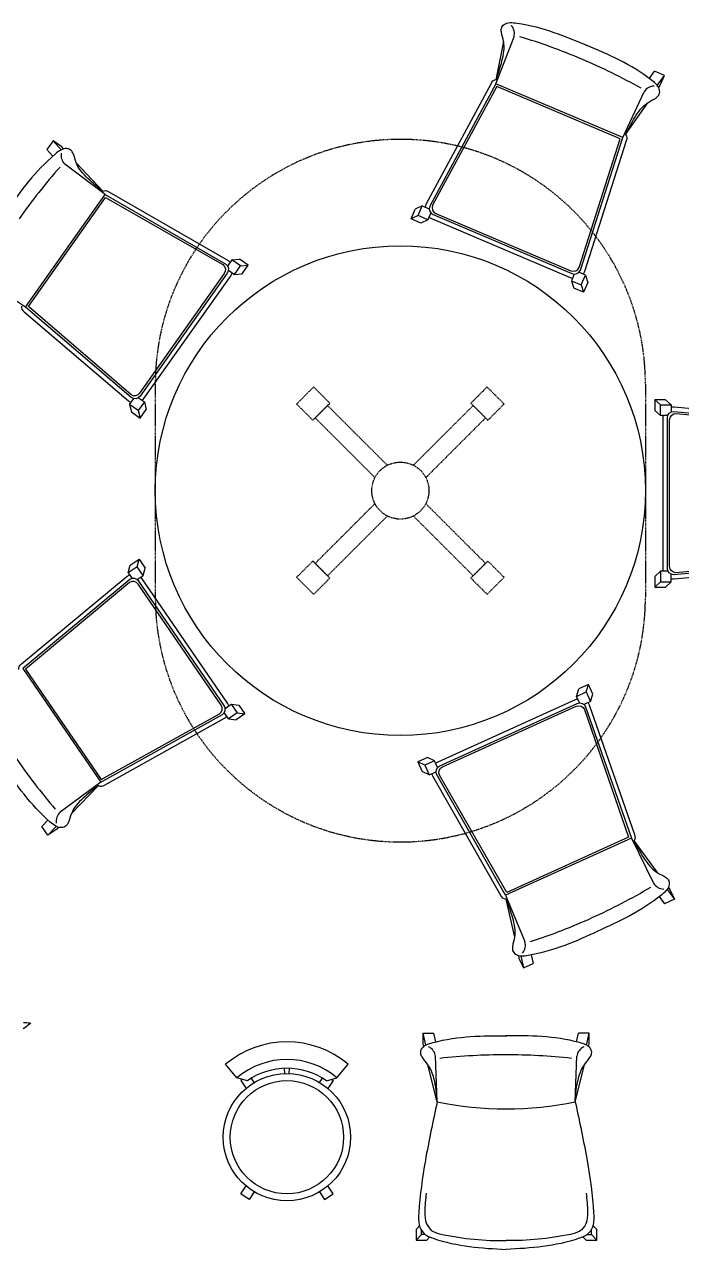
# Model space of a CAD drawing. Header units: millimetres. Extents: x -38686 to 870903, y -23218 to 232707.
# Drawn here: x 40738 to 42604, y 22381 to 25863 of the extents above; entities that cross this region are included whole.
import ezdxf

# ---------------------------------------------------------------- set-up
doc = ezdxf.new("R2010")
doc.units = ezdxf.units.MM
doc.header["$LTSCALE"] = 10
doc.linetypes.add('HIDDEN', pattern=[0.375, 0.25, -0.125])
doc.layers.add('40 - Detail Outline', color=142, linetype='Continuous')

msp = doc.modelspace()

# ---------------------------------------------------------------- linework, layer by layer
at = {"layer": '40 - Detail Outline', "color": 0}
for p, q in [((42076.151, 25694.488), (42127.896, 25827.876)), ((42076.902, 25705.865), (42098.542, 25814.08)), ((42512.441, 25709.11), (42527.064, 25729.658)), ((42534.898, 25689.715), (42554.904, 25717.828)), ((42437.001, 25541.159), (42497.103, 25670.996)), ((42538.774, 25683.945), (42543.075, 25689.987)), ((42444.669, 25549.596), (42507.548, 25640.289)), ((40842.207, 25506.558), (40818.978, 25532.073)), ((40818.489, 25488.726), (40801.511, 25507.376)), ((40848.668, 25509.122), (40843.676, 25514.606)), ((40966.614, 25379.374), (40852.482, 25465.652)), ((40959.995, 25388.658), (40884.706, 25469.345)), ((41855.4, 25319.452), (41835.661, 25309.946)), ((41867.23, 25347.293), (41847.491, 25337.787)), ((41883.241, 25307.622), (41863.502, 25298.116)), ((41326.838, 25193.819), (41348.627, 25196.107)), ((41351.536, 25176.352), (41373.325, 25178.64)), ((41334.069, 25151.655), (41355.858, 25153.943)), ((42330.633, 25150.388), (42337.491, 25129.58)), ((40740.222, 25059.265), (40620.848, 25138.13)), ((42290.962, 25134.377), (42297.82, 25113.569)), ((42318.803, 25122.547), (42325.661, 25101.739)), ((42544.295, 24781.728), (42527.827, 24796.177)), ((42574.545, 24781.728), (42558.077, 24796.177)), ((41036.107, 24782.736), (41041.21, 24761.43)), ((41060.805, 24765.269), (41065.907, 24743.963)), ((41078.272, 24789.967), (41083.374, 24768.661)), ((42544.295, 24751.478), (42527.827, 24765.927)), ((41057.497, 24321.268), (41062.916, 24342.496)), ((41032.541, 24304.171), (41037.961, 24325.399)), ((41074.594, 24296.313), (41080.013, 24317.541)), ((42544.295, 24308.477), (42527.827, 24294.027)), ((42544.295, 24278.227), (42527.827, 24263.777)), ((42574.545, 24278.227), (42558.077, 24263.777)), ((42305.274, 23952.988), (42311.626, 23973.955)), ((42332.82, 23965.488), (42339.172, 23986.456)), ((42345.321, 23937.942), (42351.673, 23958.91)), ((41324.973, 23930.854), (41346.725, 23928.242)), ((41317.115, 23888.802), (41338.867, 23886.19)), ((41342.07, 23905.899), (41363.822, 23903.287)), ((41874.324, 23757.415), (41854.36, 23766.44)), ((41901.87, 23769.916), (41881.906, 23778.941)), ((41886.824, 23729.869), (41866.861, 23738.894)), ((40954.165, 23708.635), (40838.761, 23624.068)), ((40947.408, 23699.451), (40870.926, 23619.895)), ((40804.427, 23601.503), (40787.173, 23583.108)), ((40827.877, 23583.32), (40804.27, 23558.153)), ((40834.299, 23580.659), (40829.225, 23575.25)), ((42461.125, 23549.863), (42524.355, 23421.52)), ((42468.995, 23541.614), (42534.052, 23452.471)), ((42562.592, 23403.722), (42583.274, 23376.102)), ((42566.328, 23409.584), (42570.773, 23403.648)), ((42104.095, 23387.837), (42159.057, 23255.742)), ((42105.122, 23376.481), (42129.377, 23268.822)), ((42540.611, 23383.788), (42555.728, 23363.601)), ((42140.403, 23216.292), (42141.944, 23209.038)), ((42147.275, 23215.244), (42154.445, 23181.492)), ((42176.751, 23218.662), (42181.991, 23193.993))]:
    msp.add_line(p, q, dxfattribs=at)
at = {"layer": '40 - Detail Outline', "color": 251, "linetype": 'HIDDEN'}
for p, q in [((41109.166, 24840.21), (41109.166, 24235.21)), ((42501.166, 24840.21), (42501.166, 24235.21))]:
    msp.add_line(p, q, dxfattribs=at)
at = {"layer": '40 - Detail Outline', "color": 9, "linetype": 'Continuous'}
for p, q in [((40734.521, 23025.887), (40739.134, 23025.871)), ((40739.134, 23025.871), (40743.577, 23025.699)), ((40748.287, 23018.233), (40741.144, 23012.926)), ((40743.577, 23025.699), (40747.84, 23025.366)), ((40747.84, 23025.366), (40751.909, 23024.868)), ((40755.769, 23024.203), (40748.287, 23018.233)), ((40751.909, 23024.868), (40755.769, 23024.203)), ((40741.144, 23012.926), (40734.337, 23008.279))]:
    msp.add_line(p, q, dxfattribs=at)
at = {"layer": '40 - Detail Outline', "color": 7}
for p, q in [((41877.675, 22961.888), (41870.256, 22995.586)), ((41905.928, 22970.956), (41900.506, 22995.586)), ((42305.504, 22970.956), (42310.927, 22995.586)), ((42333.758, 22961.888), (42341.177, 22995.586)), ((41871.85, 22958.093), (41870.256, 22965.336)), ((42339.583, 22958.093), (42341.177, 22965.336)), ((41909.679, 22800.345), (41905.139, 22929.879)), ((42301.754, 22800.345), (42306.294, 22929.879)), ((41341.054, 22868.968), (41308.915, 22907.27)), ((41476.713, 22880.531), (41476.189, 22895.522)), ((41489.337, 22880.531), (41489.861, 22895.522)), ((41624.996, 22868.968), (41657.136, 22907.27)), ((41909.679, 22800.345), (41883.518, 22905.702)), ((42301.754, 22800.345), (42327.915, 22905.702)), ((41370.68, 22860.219), (41341.054, 22868.968)), ((41595.37, 22860.219), (41624.996, 22868.968)), ((41859.621, 22447.64), (41850.308, 22437.025)), ((42352.198, 22449.004), (42362.708, 22437.025)), ((41864.757, 22423.244), (41850.308, 22406.775)), ((41888.86, 22416.238), (41880.558, 22406.775)), ((42323.724, 22416.73), (42332.458, 22406.775)), ((42348.258, 22423.244), (42362.708, 22406.775))]:
    msp.add_line(p, q, dxfattribs=at)
at = {"layer": '40 - Detail Outline', "color": 0}
for points in [[(42076.902, 25705.865, 0.30343143), (42062.862, 25695.262), (41877.778, 25351.38, 0.06587297), (41875.511, 25343.774)], [(42444.669, 25549.596, -0.30343143), (42446.783, 25532.13), (42327.709, 25160.199, -0.06587297), (42323.808, 25153.288)], [(40959.995, 25388.658, -0.30343143), (40977.512, 25387.018), (41315.717, 25191.752, -0.06587297), (41321.643, 25186.473)], [(41886.527, 25315.356, 0.06791001), (41893.553, 25311.169), (42287.813, 25143.644, 0.05438092), (42294.094, 25141.748, 0.05438092)], [(41327.208, 25156.507, -0.06791001), (41323.431, 25149.252), (41076.08, 24799.506, -0.05438092), (41071.733, 24794.591, -0.05438092)], [(40729.264, 25062.413, 0.30343143), (40736.647, 25046.443), (41033.438, 24792.62, 0.06587297), (41040.389, 24788.791)], [(42986.557, 24730.564, 0.30343143), (42971.308, 24739.339), (42582.432, 24775.2, 0.06587297), (42574.545, 24774.313)], [(42552.698, 24308.477, -0.06791001), (42551.593, 24316.581), (42551.593, 24744.956, -0.05438092), (42552.304, 24751.478, -0.05438092)], [(42986.557, 24330.973, -0.30343143), (42971.308, 24322.197), (42582.432, 24286.337, -0.06587297), (42574.545, 24287.224)], [(40721.564, 24029.098, -0.30343143), (40729.185, 24044.957), (41029.725, 24294.329, -0.06587297), (41036.733, 24298.054)], [(41318.04, 23926.105, 0.06791001), (41314.372, 23933.415), (41072.26, 24286.808, 0.05438092), (41067.986, 24291.787, 0.05438092)], [(41905.342, 23762.264, -0.06791001), (41912.265, 23766.62), (42302.351, 23943.647, -0.05438092), (42308.584, 23945.695, -0.05438092)], [(42468.995, 23541.614, 0.30343143), (42470.685, 23559.126), (42342.636, 23928.063, 0.06587297), (42338.568, 23934.878)], [(40947.408, 23699.451, 0.30343143), (40964.948, 23700.83), (41306.025, 23891.035, 0.06587297), (41312.029, 23896.225)], [(42105.122, 23376.481, -0.30343143), (42090.829, 23386.741), (41897.469, 23726.039, -0.06587297), (41895.018, 23733.587)]]:
    msp.add_lwpolyline(points, format="xyb", dxfattribs=at)
for points in [[(42543.075, 25689.987), (42554.904, 25717.828), (42527.064, 25729.658)], [(40843.676, 25514.606), (40818.978, 25532.073), (40801.511, 25507.376)], [(41863.502, 25298.116), (41835.661, 25309.946), (41847.491, 25337.787)], [(41891.573, 25327.233), (41883.241, 25307.622), (41855.4, 25319.452), (41867.23, 25347.293), (41887.235, 25338.793)], [(41316.673, 25163.958), (41334.069, 25151.655), (41351.536, 25176.352), (41326.838, 25193.819), (41314.288, 25176.073)], [(41355.858, 25153.943), (41373.325, 25178.64), (41348.627, 25196.107)], [(42299.022, 25153.345), (42290.962, 25134.377), (42318.803, 25122.547), (42330.633, 25150.388), (42312.084, 25158.269)], [(42337.491, 25129.58), (42325.661, 25101.739), (42297.82, 25113.569)], [(41061.445, 24801.867), (41078.272, 24789.967), (41060.805, 24765.269), (41036.107, 24782.736), (41047.744, 24799.191)], [(42558.077, 24796.177), (42527.827, 24796.177), (42527.827, 24765.927)], [(41041.21, 24761.43), (41065.907, 24743.963), (41083.374, 24768.661)], [(42564.905, 24751.478), (42544.295, 24751.478), (42544.295, 24781.728), (42574.545, 24781.728), (42574.545, 24761.574)], [(41037.961, 24325.399), (41062.916, 24342.496), (41080.013, 24317.541)], [(41057.591, 24284.665), (41074.594, 24296.313), (41057.497, 24321.268), (41032.541, 24304.171), (41043.932, 24287.545)], [(42565.602, 24308.477), (42544.295, 24308.477), (42544.295, 24278.227), (42574.545, 24278.227), (42574.545, 24299.962)], [(42527.827, 24294.027), (42527.827, 24263.777), (42558.077, 24263.777)], [(42313.791, 23934.22), (42305.274, 23952.988), (42332.82, 23965.488), (42345.321, 23937.942), (42326.969, 23929.614)], [(42351.673, 23958.91), (42339.172, 23986.456), (42311.626, 23973.955)], [(41307.395, 23918.811), (41324.973, 23930.854), (41342.07, 23905.899), (41317.115, 23888.802), (41304.83, 23906.733)], [(41346.725, 23928.242), (41363.822, 23903.287), (41338.867, 23886.19)], [(41881.906, 23778.941), (41854.36, 23766.44), (41866.861, 23738.894)], [(41910.675, 23750.513), (41901.87, 23769.916), (41874.324, 23757.415), (41886.824, 23729.869), (41906.618, 23738.851)], [(40829.225, 23575.25), (40804.27, 23558.153), (40787.173, 23583.108)], [(42570.773, 23403.648), (42583.274, 23376.102), (42555.728, 23363.601)], [(42141.944, 23209.038), (42154.445, 23181.492), (42181.991, 23193.993)], [(41357.158, 22864.212), (41352.041, 22860.835), (41366.849, 22838.396)], [(41390.279, 22855.052), (41382.009, 22867.583)], [(41575.771, 22855.052), (41584.041, 22867.583)], [(41608.892, 22864.212), (41614.01, 22860.835), (41599.201, 22838.396)], [(41390.279, 22544.495), (41376.018, 22522.887), (41352.041, 22538.712), (41366.849, 22561.15)], [(41575.771, 22544.495), (41590.032, 22522.887), (41614.01, 22538.712), (41599.201, 22561.15)]]:
    msp.add_lwpolyline(points, dxfattribs=at)
for points in [[(41898.285, 25322.305), (42292.545, 25154.78, 0.41421356), (42316.347, 25164.387), (42437.001, 25541.159), (42076.151, 25694.488), (41888.679, 25346.108, 0.41421356)], [(41906.22, 25325.508), (42289.343, 25162.714, 0.41421356), (42313.145, 25172.321), (42429.067, 25537.957), (42079.353, 25686.554), (41896.613, 25349.31, 0.41421356)], [(41313.552, 25156.238), (41066.201, 24806.492, -0.41421356), (41040.902, 24802.154), (40740.222, 25059.265), (40966.614, 25379.374), (41309.214, 25181.537, -0.41421356)], [(41305.12, 25154.792), (41064.755, 24814.925, -0.41421356), (41039.456, 24810.587), (40748.655, 25060.711), (40968.06, 25370.941), (41300.781, 25180.091, -0.41421356)], [(42563.693, 24316.581), (42563.693, 24744.956, -0.41421356), (42581.843, 24763.106), (42975.793, 24726.806), (42975.793, 24334.731), (42581.843, 24298.431, -0.41421356)], [(42569.743, 24322.631), (42569.743, 24738.906, -0.41421356), (42587.893, 24757.056), (42969.743, 24720.756), (42969.743, 24340.781), (42587.893, 24304.481, -0.41421356)], [(41304.39, 23926.577), (41062.278, 24279.97, 0.41421356), (41037.046, 24284.685), (40732.569, 24032.082), (40954.165, 23708.635), (41299.675, 23901.345, 0.41421356)], [(41295.98, 23928.148), (41060.706, 24271.559, 0.41421356), (41035.475, 24276.274), (40740.979, 24030.511), (40955.737, 23717.046), (41291.265, 23902.917, 0.41421356)], [(41917.266, 23755.601), (42307.351, 23932.629, -0.41421356), (42331.379, 23923.602), (42461.125, 23549.863), (42104.095, 23387.837), (41908.238, 23731.573, -0.41421356)], [(41925.275, 23752.592), (42304.342, 23924.619, -0.41421356), (42328.37, 23915.592), (42453.116, 23552.872), (42107.104, 23395.846), (41916.248, 23728.564, -0.41421356)]]:
    msp.add_lwpolyline(points, format="xyb", close=True, dxfattribs=at)
at = {"layer": '40 - Detail Outline', "color": 251, "linetype": 'HIDDEN'}
for points in [[(41556.642, 24737.904), (41604.972, 24786.234), (41558.875, 24832.331), (41510.545, 24784.001)], [(42005.36, 24786.234), (42053.69, 24737.904), (42099.786, 24784.001), (42051.457, 24832.331)], [(41604.972, 24289.186), (41556.642, 24337.516), (41510.545, 24291.419), (41558.875, 24243.09)], [(42053.69, 24337.516), (42005.36, 24289.186), (42051.457, 24243.09), (42099.786, 24291.419)]]:
    msp.add_lwpolyline(points, close=True, dxfattribs=at)
for points in [[(41733.045, 24574.682), (41563.232, 24744.495), (41598.381, 24779.644), (41768.194, 24609.831)], [(41842.138, 24609.831), (42011.951, 24779.644), (42047.099, 24744.495), (41877.287, 24574.682)], [(41768.194, 24465.589), (41598.381, 24295.777), (41563.232, 24330.926), (41733.045, 24500.738)], [(41877.287, 24500.738), (42047.099, 24330.926), (42011.951, 24295.777), (41842.138, 24465.589)]]:
    msp.add_lwpolyline(points, dxfattribs=at)
at = {"layer": '40 - Detail Outline', "color": 7}
for points in [[(41870.256, 22965.336), (41870.256, 22995.586), (41900.506, 22995.586)], [(42341.177, 22965.336), (42341.177, 22995.586), (42310.927, 22995.586)], [(41850.308, 22437.025), (41850.308, 22406.775), (41880.558, 22406.775)], [(41875.911, 22423.244), (41864.757, 22423.244), (41864.757, 22435.618)], [(42332.458, 22406.775), (42362.708, 22406.775), (42362.708, 22437.025)], [(42335.521, 22423.244), (42348.258, 22423.244), (42348.258, 22438.543)]]:
    msp.add_lwpolyline(points, dxfattribs=at)
at = {"layer": '40 - Detail Outline', "color": 0}
msp.add_circle((41805.166, 24537.71), 696, dxfattribs=at)
at = {"layer": '40 - Detail Outline', "color": 251, "linetype": 'HIDDEN'}
msp.add_circle((41805.166, 24537.71), 81.046, dxfattribs=at)
at = {"layer": '40 - Detail Outline', "color": 7}
msp.add_circle((41483.025, 22699.773), 180.868, dxfattribs=at)
at = {"layer": '40 - Detail Outline', "color": 252}
msp.add_circle((41483.025, 22699.773), 160.868, dxfattribs=at)
at = {"layer": '40 - Detail Outline', "color": 0}
for centre, radius, start, end in [((42094.057, 25836.874), 35.015, 345.108998, 41.512045), ((41657.219, 24205.46), 1694.042, 66.955094, 73.301542), ((41658.509, 24204.912), 1694.042, 60.656066, 67.002514), ((42527.069, 25652.882), 35.015, 92.445563, 148.848609), ((40876.54, 25491.093), 35.015, 170.197573, 226.600619), ((42105.663, 24332.82), 1694.042, 138.408076, 144.754524), ((42108.683, 24738.1), 1694.042, 214.39166, 220.738108), ((40862.437, 23598.271), 35.015, 132.545565, 188.948611), ((41650.49, 24866.858), 1694.042, 294.38566, 300.732108), ((42553.873, 23440.354), 35.015, 212.539565, 268.942611), ((41649.213, 24866.279), 1694.042, 288.086632, 294.43308), ((42125.446, 23245.926), 35.015, 319.876129, 16.279176)]:
    msp.add_arc(centre, radius, start, end, dxfattribs=at)
at = {"layer": '40 - Detail Outline', "color": 251, "linetype": 'HIDDEN'}
for centre, start, end in [((41805.166, 24840.21), 0, 180), ((41805.166, 24235.21), 180, 0)]:
    msp.add_arc(centre, 696, start, end, dxfattribs=at)
at = {"layer": '40 - Detail Outline', "color": 7}
for centre, radius, start, end in [((41483.025, 22699.773), 270.868, 50, 130), ((41870.476, 22924.927), 35.015, 8.130195, 64.533241), ((42340.957, 22924.927), 35.015, 115.466759, 171.869805), ((41483.025, 22699.773), 220.868, 50, 130), ((41483.025, 22699.773), 195.868, 55, 125), ((42105.716, 23759.078), 978.57, 258.44371, 281.55629)]:
    msp.add_arc(centre, radius, start, end, dxfattribs=at)
at = {"layer": '40 - Detail Outline', "color": 252}
for centre, start, end in [((42103.603, 21240.085), 89.97629, 96.322738), ((42105.005, 21240.085), 83.677262, 90.02371)]:
    msp.add_arc(centre, 1694.042, start, end, dxfattribs=at)
at = {"layer": '40 - Detail Outline', "color": 0}
for points in [[(42076.902, 25705.865), (42093.798, 25759.118), (42098.481, 25814.401), (42092.005, 25841.314), (42092.316, 25851.808), (42099.999, 25862.63), (42136.076, 25866.668), (42336.587, 25802.513)], [(42444.669, 25549.596), (42471.276, 25598.724), (42507.82, 25640.468), (42531.689, 25654.487), (42539.027, 25661.995), (42541.485, 25675.037), (42519.349, 25703.811), (42333.987, 25803.617)], [(40959.995, 25388.658), (40917.63, 25425.081), (40884.589, 25469.649), (40875.952, 25495.949), (40870.172, 25504.713), (40857.948, 25509.881), (40825.133, 25494.354), (40688.276, 25334.384)], [(40947.408, 23699.451), (40904.506, 23663.664), (40870.804, 23619.593), (40861.776, 23593.424), (40855.866, 23584.748), (40843.567, 23579.762), (40810.987, 23595.777), (40676.528, 23757.768)], [(42468.995, 23541.614), (42496.784, 23493.145), (42534.329, 23452.299), (42558.531, 23438.862), (42566.048, 23431.534), (42568.822, 23418.555), (42547.39, 23389.253), (42364.5, 23284.986)], [(42105.122, 23376.481), (42123.303, 23323.653), (42129.324, 23268.5), (42123.502, 23241.438), (42124.067, 23230.955), (42132.009, 23220.322), (42168.174, 23217.159), (42367.072, 23286.153)]]:
    msp.add_spline(points, degree=3, dxfattribs=at)
at = {"layer": '40 - Detail Outline', "color": 7}
for points in [[(41909.679, 22800.345), (41900.646, 22866.729), (41883.336, 22905.973), (41866.851, 22928.211), (41863.034, 22937.991), (41865.872, 22950.955), (41897.497, 22968.781), (42107.129, 22988.149)], [(42301.754, 22800.345), (42310.787, 22866.729), (42328.096, 22905.973), (42344.582, 22928.211), (42348.399, 22937.991), (42345.561, 22950.955), (42313.935, 22968.781), (42104.304, 22988.149)], [(41909.679, 22800.345), (41876.079, 22633.56), (41857.419, 22485.343), (41858.913, 22450.25), (41870.767, 22427.652), (41898.234, 22412.681), (42105.716, 22380.642)], [(42301.754, 22800.345), (42335.353, 22633.56), (42354.014, 22485.343), (42352.52, 22450.25), (42340.666, 22427.652), (42313.199, 22412.681), (42105.716, 22380.642)]]:
    msp.add_spline(points, degree=3, dxfattribs=at)
at = {"layer": '40 - Detail Outline', "color": 252}
for points in [[(41878.665, 22540.877), (41876.771, 22523.279), (41873.652, 22494.302), (41875.458, 22454.923), (41895.696, 22429.808), (41975.119, 22411.718), (42044.966, 22405.147), (42105.716, 22406.073)], [(42332.768, 22540.877), (42334.662, 22523.279), (42337.781, 22494.302), (42335.975, 22454.923), (42315.736, 22429.808), (42236.314, 22411.718), (42166.467, 22405.147), (42105.716, 22406.073)]]:
    msp.add_open_spline(points, degree=3, knots=[0, 0, 0, 0, 53.39363941, 87.91680534, 114.67885823, 142.92093363, 326.03175762, 326.03175762, 326.03175762, 326.03175762], dxfattribs=at)

doc.saveas('drawing.dxf')
